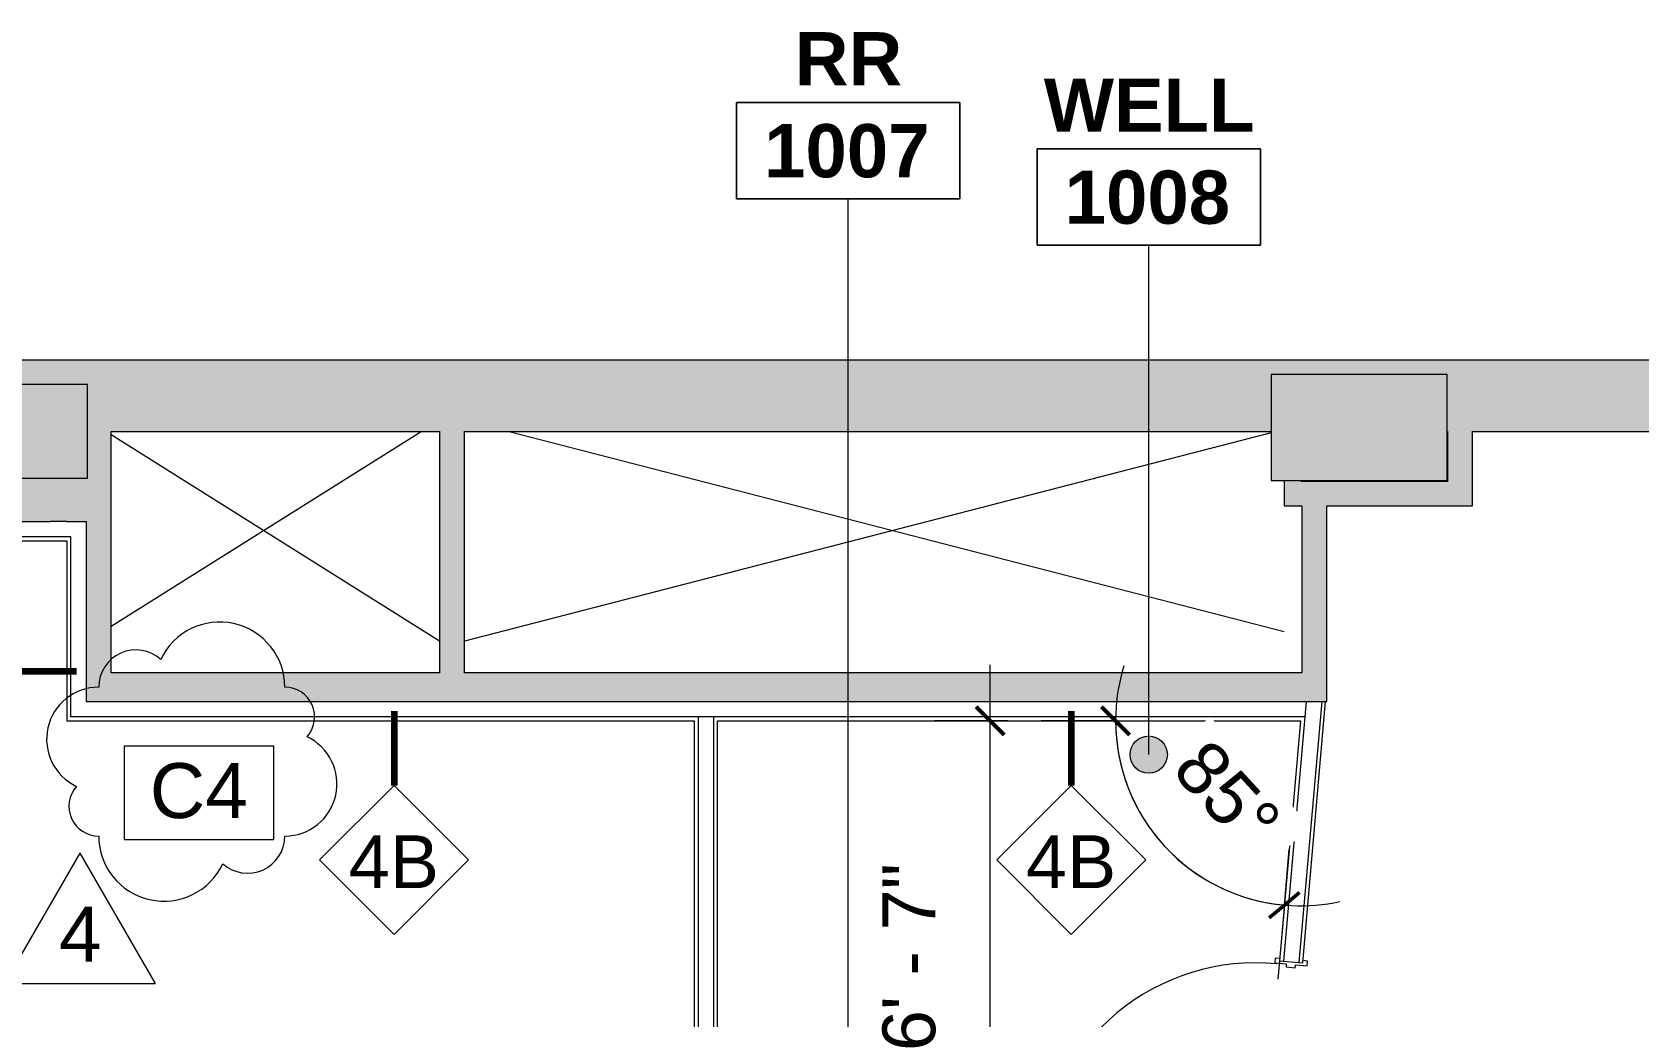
# Model space of a CAD drawing. Header units: inches. Extents: x 920 to 3811, y -644 to 2589.
# Drawn here: x 2689.7 to 2948.8, y 2430.1 to 2588.8 of the extents above; entities that cross this region are included whole.
import ezdxf

# ---------------------------------------------------------------- set-up
doc = ezdxf.new("R2010")
doc.units = ezdxf.units.IN
doc.header["$MEASUREMENT"] = 0
for name, color, linetype, lineweight in [('A-ANNO-DIMS', 211, 'Continuous', 9), ('A-ANNO-DIMS-96', 211, 'Continuous', 9), ('A-ANNO-KEYN', 231, 'Continuous', 9), ('A-AREA-IDEN', 2, 'Continuous', 9), ('A-DETL', 90, 'Continuous', 9), ('A-DOOR', 31, 'Continuous', 13), ('A-WALL', 113, 'Continuous', 13), ('A-WALL-IDEN', 211, 'Continuous', 9), ('A-WALL-PATT', 111, 'Continuous', 13), ('G-ANNO-REVC', 71, 'Continuous', 9), ('G-ANNO-REVC-IDEN', 71, 'Continuous', 9), ('I-WALL', 2, 'Continuous', 13), ('S-COLS', 52, 'Continuous', 13)]:
    doc.layers.add(name, color=color, linetype=linetype, lineweight=lineweight)
doc.styles.add('Arial', font='arial.ttf', dxfattribs={"height": 8.851796})
doc.styles.add('Swis721 Lt BT', font='swissl.ttf', dxfattribs={"height": 8.514638})
doc.styles.add('Swis721 Lt BT_B', font='', dxfattribs={"height": 8.583975})
doc.styles.get('Swis721 Lt BT_B').set_extended_font_data('Swis721 Lt BT', bold=True)
doc.dimstyles.new('OTJ_-_3_32__Linear__1_2__Tolerance', dxfattribs={"dimscale": 12, "dimtxt": 9, "dimasz": 0.375, "dimexe": 0.75, "dimexo": 0.5, "dimgap": 0.5, "dimtad": 1, "dimdec": 1, "dimrnd": 0.5, "dimzin": 3, "dimdsep": 46, "dimlunit": 4, "dimtxsty": 'Swis721 Lt BT', "dimblk1": 'OBLIQUE', "dimblk2": 'OBLIQUE', "dimsah": 1, "dimcen": 0.09, "dimdle": 0.75, "dimazin": 0, "dimtfac": 1, "dimtdec": 4, "dimtix": 1, "dimtmove": 0, "dimatfit": 3, "dimfxl": 1, "dimtvp": 1, "dimfrac": 2, "dimtolj": 1, "dimtzin": 0, "dimarcsym": 2})
doc.dimstyles.new('OTJ_-_Angular_-_3_32__Nearest_Whole_Degree_Tolerance_9', dxfattribs={"dimscale": 12, "dimtxt": 9, "dimasz": 0.375, "dimexe": 0.75, "dimexo": 0.5, "dimgap": 0.5, "dimtad": 1, "dimdec": 1, "dimrnd": 0.5, "dimzin": 3, "dimdsep": 46, "dimlunit": 4, "dimtxsty": 'Swis721 Lt BT', "dimblk1": 'OBLIQUE', "dimblk2": 'OBLIQUE', "dimsah": 1, "dimcen": 0.09, "dimdle": 0.75, "dimadec": 0, "dimazin": 2, "dimtfac": 1, "dimtdec": 4, "dimtix": 1, "dimtmove": 0, "dimatfit": 3, "dimfxl": 1, "dimtvp": 1, "dimtfill": 1, "dimfrac": 2, "dimtolj": 1, "dimtzin": 0, "dimarcsym": 2})

# ---------------------------------------------------------------- blocks, each defined once
blk = doc.blocks.new('Concrete-Rectangular-Column - 17 7_128 X 28 95_256-4406401-ELEVATION 10 -')
at = {"layer": 'S-COLS'}
blk.add_hatch(color=10, dxfattribs=at).paths.add_polyline_path([(8.53, -9.18), (8.53, 14.19), (-8.53, 14.19), (-8.53, -14.19), (8.53, -14.19), (8.53, -9.41)], flags=0)
at = {"layer": 'S-COLS', "color": 8, "lineweight": 20}
for p, q in [((8.53, 14.19), (-8.53, 14.19)), ((-8.53, 14.19), (-8.53, -14.19)), ((8.53, -14.19), (8.53, 14.19)), ((-8.53, -14.19), (8.53, -14.19))]:
    blk.add_line(p, q, dxfattribs=at)
blk = doc.blocks.new('Concrete-Rectangular-Column - 27 177_256 X 15 11_128-4406402-ELEVATION 10 -')
at = {"layer": 'S-COLS'}
blk.add_hatch(color=10, dxfattribs=at).paths.add_polyline_path([(-13.85, -7.54), (13.85, -7.54), (13.85, 7.54), (-13.85, 7.54), (-13.85, -3)], flags=0)
at = {"layer": 'S-COLS', "color": 8, "lineweight": 20}
for p, q in [((13.85, 7.54), (-13.85, 7.54)), ((-13.85, 7.54), (-13.85, -7.54)), ((13.85, -7.54), (13.85, 7.54)), ((-13.85, -7.54), (13.85, -7.54))]:
    blk.add_line(p, q, dxfattribs=at)
blk = doc.blocks.new('Single Flush_No Glass - 3_-0_x8_-0_-4562045-ELEVATION 10 -')
at = {"layer": 'A-DOOR', "lineweight": 9}
for p, q in [((-14.38, 2.54), (-14.38, 1.79)), ((-13.63, 2.54), (-14.38, 2.54)), ((-13.63, 0.66), (-13.63, 2.54)), ((-13.13, 0.66), (-13.63, 0.66)), ((-13.13, -0.84), (-13.13, 0.66)), ((21.62, 0.66), (21.12, 0.66)), ((21.12, 0.66), (21.12, -0.84)), ((22.37, 2.54), (21.62, 2.54)), ((21.62, 2.54), (21.62, 0.66)), ((22.37, 1.79), (22.37, 2.54)), ((-14.38, -1.96), (-14.38, -2.71)), ((-13.63, -2.71), (-13.63, -0.84)), ((-13.63, -0.84), (-13.13, -0.84)), ((21.12, -0.84), (21.62, -0.84)), ((21.62, -0.84), (21.62, -2.71)), ((22.37, -2.71), (22.37, -1.96)), ((-14.38, -2.71), (-13.63, -2.71)), ((21.62, -2.71), (22.37, -2.71))]:
    blk.add_line(p, q, dxfattribs=at)
at = {"layer": 'A-DOOR'}
for p, q in [((19.74, -2.71), (21.49, -2.71)), ((19.74, -37.71), (19.74, -2.71)), ((21.49, -2.71), (21.49, -37.71)), ((21.49, -37.71), (19.74, -37.71))]:
    blk.add_line(p, q, dxfattribs=at)
at = {"layer": 'A-DOOR', "lineweight": 9}
blk.add_arc((21.49, -2.71), 35, 179.5, 270, dxfattribs=at)
blk = doc.blocks.new('Wall Tag - 1_4_-62626-ELEVATION 10 -')
at = {"layer": 'A-WALL-IDEN'}
for p, q in [((-0.125, 0), (0, 0.125)), ((0, 0.125), (0.125, 0)), ((-0.125, 0), (0, -0.125)), ((0, -0.125), (0.125, 0))]:
    blk.add_line(p, q, dxfattribs=at)
blk = doc.blocks.new('DIMBLOCK36-ELEVATION 10 -')
at = {"layer": 'A-ANNO-DIMS-96', "lineweight": 50}
for p, q in [((2864.4, 2477.81), (2862.15, 2480.06)), ((2864.4, 2477.81), (2866.65, 2475.56)), ((2891.62, 2448.1), (2889.18, 2446.06)), ((2891.62, 2448.1), (2894.06, 2450.15))]:
    blk.add_line(p, q, dxfattribs=at)
at = {"layer": 'A-ANNO-DIMS-96'}
for p, q in [((2864.4, 2477.81), (2852.4, 2477.81)), ((2864.4, 2477.81), (2864.4, 2477.81)), ((2864.4, 2477.81), (2873.4, 2477.81)), ((2891.62, 2448.1), (2892.4, 2457.07)), ((2891.62, 2448.1), (2890.57, 2436.15))]:
    blk.add_line(p, q, dxfattribs=at)
for start, end in [(162.7099, 282.2901), (180, 265)]:
    blk.add_arc((2894.22, 2477.81), 29.82, start, end, dxfattribs=at)
at = {"layer": 'A-ANNO-DIMS-96', "color": 0, "insert": (2879.49, 2475.46), "char_height": 8.515, "width": 19.7143, "attachment_point": 1, "rotation": 312.5, "line_spacing_factor": 1.00667, "style": 'Swis721 Lt BT', "bg_fill": 3, "box_fill_scale": 1.25, "bg_fill_color": 0, "bg_fill_transparency": 0}
blk.add_mtext('85°', dxfattribs=at)
blk = doc.blocks.new('_Oblique')
at = {"color": 0, "linetype": 'ByBlock', "lineweight": -2}
blk.add_line((-0.5, -0.5), (0.5, 0.5), dxfattribs=at)
blk = doc.blocks.new('DIMBLOCK37-ELEVATION 10 -')
at = {"layer": 'A-ANNO-DIMS-96'}
for p, q in [((2844.18, 2389.91), (2844.18, 2486.81)), ((2847, 2477.81), (2835.18, 2477.81)), ((2844.18, 2477.81), (2847, 2477.81)), ((2847, 2398.91), (2835.18, 2398.91)), ((2844.18, 2398.91), (2847, 2398.91))]:
    blk.add_line(p, q, dxfattribs=at)
at = {"layer": 'A-ANNO-DIMS-96', "lineweight": 50}
for p, q in [((2844.18, 2477.81), (2841.93, 2480.06)), ((2844.18, 2477.81), (2846.43, 2475.56)), ((2844.18, 2398.91), (2841.93, 2401.16)), ((2844.18, 2398.91), (2846.43, 2396.66))]:
    blk.add_line(p, q, dxfattribs=at)
at = {"layer": 'A-ANNO-DIMS-96', "color": 0, "insert": (2826.81, 2424.57), "char_height": 8.515, "width": 33.0857, "attachment_point": 1, "rotation": 90, "line_spacing_factor": 1.00667, "style": 'Swis721 Lt BT'}
blk.add_mtext('6\' - 7"', dxfattribs=at)
blk = doc.blocks.new('OTJ_ Room Tag - Room Name _ Number-360227-ELEVATION 10 -')
at = {"layer": 'A-AREA-IDEN'}
for p, q in [((-0.1881, -0.1636), (-0.1881, -0.0018)), ((-0.1881, -0.0018), (0.1869, -0.0018)), ((0.1869, -0.0018), (-0.1881, -0.0018)), ((-0.1881, -0.0018), (-0.1881, -0.1636)), ((0.1869, -0.0018), (0.1869, -0.1636)), ((0.1869, -0.1636), (0.1869, -0.0018)), ((0.1869, -0.1636), (-0.1881, -0.1636)), ((-0.1881, -0.1636), (0.1869, -0.1636))]:
    blk.add_line(p, q, dxfattribs=at)
blk = doc.blocks.new('Keynote Tag - Keynote Number - Boxed-135510-ELEVATION 10 -')
at = {"layer": 'A-ANNO-KEYN'}
for p, q in [((-0.125, -0.0792), (-0.125, 0.0781)), ((-0.125, 0.0781), (0.125, 0.0781)), ((0.125, 0.0781), (0.125, -0.0792)), ((-0.125, -0.0792), (0.125, -0.0792))]:
    blk.add_line(p, q, dxfattribs=at)
blk = doc.blocks.new('Family - ___-6289685-ELEVATION 10 -')
at = {"layer": 'G-ANNO-REVC'}
for centre, radius, start, end in [((5263.98, 2483.23), 10.5, 0, 154.7912), ((5250.48, 2483.23), 6, 48.1897, 180), ((5244.48, 2474.83), 8.4, 90, 244.7912), ((5274.48, 2478.43), 4.8, 318.1897, 90), ((5274.48, 2467.63), 8.4, 270, 64.7912), ((5244.48, 2464.03), 4.8, 138.1897, 270), ((5254.98, 2459.23), 10.5, 180, 334.7912), ((5268.48, 2459.23), 6, 228.1897, 0)]:
    blk.add_arc(centre, radius, start, end, dxfattribs=at)
blk = doc.blocks.new('Revision Tag - Revision Tag-133968-ELEVATION 10 -')
at = {"layer": 'G-ANNO-REVC-IDEN'}
for p, q in [((0, 0.1384), (-0.1263, -0.0804)), ((0, 0.1384), (0.1263, -0.0804)), ((-0.1263, -0.0804), (0.1263, -0.0804))]:
    blk.add_line(p, q, dxfattribs=at)

msp = doc.modelspace()

# ---------------------------------------------------------------- hatches: boundary and pattern name
at = {"layer": 'A-WALL-PATT', "lineweight": 9}
for points in [[(3566.74, 2524.44), (3654.85, 2524.44), (3654.85, 2533.54), (3678.45, 2533.54), (3678.45, 2524.44), (3724.45, 2524.44), (3724.45, 2535.94), (2677.47, 2535.94), (2677.47, 2531.98), (2698.67, 2531.98), (2698.67, 2524.44), (2889.49, 2524.44), (2889.49, 2533.62), (2917.86, 2533.62), (2917.9, 2524.44), (3167.65, 2524.44), (3167.65, 2533.54), (3191.25, 2533.54), (3191.25, 2524.44), (3437.76, 2524.44), (3437.76, 2533.54), (3461.36, 2533.54), (3461.36, 2524.44), (3566.12, 2524.44)], [(2698.67, 2485.53), (2702.5, 2485.53), (2702.5, 2524.44), (2698.67, 2524.44), (2698.67, 2516.89), (2698.45, 2516.89), (2698.45, 2485.53)], [(2755.4, 2485.53), (2759.45, 2485.53), (2759.45, 2524.44), (2755.4, 2524.44), (2755.4, 2517.85)], [(2921.95, 2516.37), (2921.95, 2524.44), (2917.9, 2524.44), (2917.9, 2516.37)], [(2688.14, 2509.94), (2698.45, 2509.94), (2698.45, 2516.89), (2670.97, 2516.89), (2670.97, 2521.44), (2640.45, 2521.44), (2640.45, 2509.94), (2677.47, 2509.94)], [(2891.57, 2512.44), (2921.95, 2512.44), (2921.95, 2516.37), (2891.57, 2516.37)], [(2894.49, 2485.53), (2898.45, 2485.53), (2898.45, 2512.44), (2894.4, 2512.44), (2894.4, 2485.53)], [(2888.45, 2480.94), (2898.45, 2480.94), (2898.45, 2485.53), (2698.45, 2485.53), (2698.45, 2480.94), (2788.29, 2480.94)]]:
    msp.add_hatch(color=7, dxfattribs=at).paths.add_polyline_path(points, flags=0)

# ---------------------------------------------------------------- linework, layer by layer
at = {"layer": 'A-AREA-IDEN'}
msp.add_line((2821.29, 2380.22), (2821.29, 2561.95), dxfattribs=at)
at = {"layer": 'A-DETL', "color": 55, "lineweight": 13}
for p, q in [((2702.5, 2493.06), (2752.45, 2524.44)), ((2755.4, 2490.65), (2702.5, 2523.89)), ((2889.49, 2524.21), (2759.45, 2490.65)), ((2766.65, 2524.44), (2891.57, 2492.21))]:
    msp.add_line(p, q, dxfattribs=at)
at = {"layer": 'A-WALL', "color": 8, "lineweight": 20}
for p, q in [((3724.45, 2535.94), (2670.97, 2535.94)), ((2702.5, 2524.44), (2755.4, 2524.44)), ((2702.5, 2485.53), (2702.5, 2524.44)), ((2755.4, 2524.44), (2755.4, 2485.53)), ((2759.45, 2524.44), (2889.49, 2524.44)), ((2759.45, 2485.53), (2759.45, 2524.44)), ((2917.9, 2524.44), (2917.9, 2516.37)), ((2921.95, 2524.44), (3163.45, 2524.44)), ((2921.95, 2512.44), (2921.95, 2524.44)), ((2891.57, 2516.37), (2891.57, 2512.44)), ((2917.9, 2516.37), (2894.27, 2516.37)), ((2640.45, 2509.94), (2692.67, 2509.94)), ((2698.45, 2509.94), (2698.45, 2480.94)), ((2891.57, 2512.44), (2894.4, 2512.44)), ((2894.4, 2512.44), (2894.4, 2485.53)), ((2898.45, 2480.94), (2898.45, 2512.44)), ((2898.45, 2512.44), (2921.95, 2512.44)), ((2755.4, 2485.53), (2702.5, 2485.53)), ((2894.4, 2485.53), (2759.45, 2485.53)), ((2698.45, 2480.94), (2898.45, 2480.94))]:
    msp.add_line(p, q, dxfattribs=at)
at = {"layer": 'A-WALL'}
for p, q in [((2695.33, 2509.94), (2692.67, 2509.94)), ((2695.95, 2507.44), (2640.45, 2507.44)), ((2695.95, 2478.44), (2695.95, 2507.44)), ((2895.12, 2480.94), (2891.46, 2439.05)), ((2897.63, 2480.94), (2893.95, 2438.83)), ((2894.9, 2478.44), (2695.95, 2478.44)), ((2797.08, 2478.44), (2797.08, 2287.92)), ((2799.58, 2478.44), (2799.58, 2398.28))]:
    msp.add_line(p, q, dxfattribs=at)
at = {"layer": 'A-WALL', "color": 55}
msp.add_line((2695.33, 2509.94), (2698.45, 2509.94), dxfattribs=at)
at = {"layer": 'A-WALL-IDEN', "lineweight": 90}
for p, q in [((2696.89, 2485.77), (2684.89, 2485.77)), ((2748.08, 2479.38), (2748.08, 2467.38)), ((2857.25, 2479.38), (2857.25, 2467.38))]:
    msp.add_line(p, q, dxfattribs=at)
at = {"layer": 'A-WALL-IDEN'}
for p, q in [((2696.89, 2485.77), (2686.49, 2485.77)), ((2748.08, 2479.38), (2748.08, 2467.38)), ((2857.25, 2479.38), (2857.25, 2467.38))]:
    msp.add_line(p, q, dxfattribs=at)
at = {"layer": 'I-WALL'}
for p, q in [((2640.45, 2506.81), (2695.33, 2506.81)), ((2695.33, 2506.81), (2695.33, 2477.81)), ((2894.57, 2438.78), (2898.26, 2480.94)), ((2695.33, 2477.81), (2796.45, 2477.81)), ((2796.45, 2477.81), (2796.45, 2291.63)), ((2800.2, 2477.81), (2894.22, 2477.81)), ((2800.2, 2398.91), (2800.2, 2477.81)), ((2894.22, 2477.81), (2890.83, 2439.11)), ((2890.83, 2439.11), (2894.57, 2438.78))]:
    msp.add_line(p, q, dxfattribs=at)

# ---------------------------------------------------------------- block references
at = {"layer": 'A-ANNO-KEYN', "xscale": 95.99999999999994, "yscale": 95.99999999999994, "zscale": 95.99999999999994}
msp.add_blockref('Keynote Tag - Keynote Number - Boxed-135510-ELEVATION 10 -', (2716.64, 2466.27), dxfattribs=at)
at = {"layer": 'A-AREA-IDEN', "xscale": 95.99999999999994, "yscale": 95.99999999999994, "zscale": 95.99999999999994}
for p in [(2821.34, 2577.65), (2869.8, 2570.18)]:
    msp.add_blockref('OTJ_ Room Tag - Room Name _ Number-360227-ELEVATION 10 -', p, dxfattribs=at)
at = {"layer": 'A-DOOR', "rotation": 264.9999999999999}
msp.add_blockref('Single Flush_No Glass - 3_-0_x8_-0_-4562045-ELEVATION 10 -', (2891.57, 2424.98), dxfattribs=at)
at = {"layer": 'A-WALL-IDEN', "xscale": 95.99999999999994, "yscale": 95.99999999999994, "zscale": 95.99999999999994}
for p in [(2748.08, 2455.38), (2857.25, 2455.38)]:
    msp.add_blockref('Wall Tag - 1_4_-62626-ELEVATION 10 -', p, dxfattribs=at)
at = {"layer": 'G-ANNO-REVC-IDEN', "xscale": 95.99999999999994, "yscale": 95.99999999999994, "zscale": 95.99999999999994}
msp.add_blockref('Revision Tag - Revision Tag-133968-ELEVATION 10 -', (2697.42, 2443.19), dxfattribs=at)
at = {"layer": 'S-COLS', "color": 55, "rotation": 270}
msp.add_blockref('Concrete-Rectangular-Column - 17 7_128 X 28 95_256-4406401-ELEVATION 10 -', (2903.68, 2525.09), dxfattribs=at)
at = {"layer": 'S-COLS', "color": 55}
msp.add_blockref('Concrete-Rectangular-Column - 27 177_256 X 15 11_128-4406402-ELEVATION 10 -', (2684.82, 2524.44), dxfattribs=at)

# ---------------------------------------------------------------- texts
at = {"layer": 'A-AREA-IDEN', "char_height": 8.584, "attachment_point": 2, "line_spacing_factor": 0.998538, "style": 'Swis721 Lt BT_B'}
for s, insert, width in [('RR', (2821.35, 2588.79), 18.576), ('WELL', (2869.81, 2581.32), 36.18), ('1007', (2821.07, 2573.97), 30.672), ('1008', (2869.52, 2566.49), 30.672)]:
    msp.add_mtext(s, dxfattribs=dict(at, insert=insert, width=width))
at = {"layer": 'A-WALL-IDEN', "char_height": 8.515, "width": 16.632, "attachment_point": 2, "line_spacing_factor": 1.00667, "style": 'Swis721 Lt BT'}
for insert in [(2748.05, 2459.35), (2857.22, 2459.35)]:
    msp.add_mtext('4B', dxfattribs=dict(at, insert=insert))
at = {"layer": 'G-ANNO-REVC-IDEN', "insert": (2697.51, 2447.85), "char_height": 8.85, "width": 8.208, "attachment_point": 2, "line_spacing_factor": 0.938532, "style": 'Arial'}
msp.add_mtext('4', dxfattribs=at)

# ---------------------------------------------------------------- next in the draw order: texts
at = {"layer": 'A-ANNO-KEYN', "insert": (2716.61, 2470.98), "char_height": 8.852, "width": 18.792, "attachment_point": 2, "line_spacing_factor": 0.938532, "style": 'Arial', "bg_fill": 3, "box_fill_scale": 1.25, "bg_fill_color": 0, "bg_fill_transparency": 0}
msp.add_mtext('C4', dxfattribs=at)

# ---------------------------------------------------------------- next in the draw order: dimensions: what is measured, and where the dimension line sits
at = {"layer": 'A-ANNO-DIMS'}
dim = msp.add_angular_dim_3p(base=(2867.97, 2463.66), center=(2894.22, 2477.81), p1=(2846.4, 2477.81), p2=(2890.05, 2430.17), dimstyle='OTJ_-_Angular_-_3_32__Nearest_Whole_Degree_Tolerance_9', override={"dimpost": '<>', "dimfxl": 64.618959}, dxfattribs=at)
dim.commit()
dim.dimension.update_dxf_attribs({"geometry": 'DIMBLOCK36-ELEVATION 10 -', "text_midpoint": (2879.88, 2464.68)})

# ---------------------------------------------------------------- next in the draw order: hatches: boundary and pattern name
at = {"layer": 'A-AREA-IDEN'}
h = msp.add_hatch(color=256, dxfattribs=at)
edge = h.paths.add_edge_path(flags=0)
edge.add_arc((2869.74, 2472.36), 3, 0, 360)

# ---------------------------------------------------------------- next in the draw order: linework, layer by layer
msp.add_line((2869.74, 2472.36), (2869.74, 2554.48), dxfattribs=at)
msp.add_circle((2869.74, 2472.36), 3, dxfattribs=at)

# ---------------------------------------------------------------- next in the draw order: block references
at = {"layer": 'G-ANNO-REVC'}
msp.add_blockref('Family - ___-6289685-ELEVATION 10 -', (-2544.01, 0), dxfattribs=at)

# ---------------------------------------------------------------- next in the draw order: dimensions: what is measured, and where the dimension line sits
at = {"layer": 'A-ANNO-DIMS'}
dim = msp.add_linear_dim(base=(2844.18, 2477.81), p1=(2841, 2398.91), p2=(2841, 2477.81), angle=90, dimstyle='OTJ_-_3_32__Linear__1_2__Tolerance', override={"dimpost": '<>', "dimfxl": 78.907114}, dxfattribs=at)
dim.commit()
dim.dimension.update_dxf_attribs({"geometry": 'DIMBLOCK37-ELEVATION 10 -', "text_midpoint": (2833.8, 2438.36)})

doc.saveas('drawing.dxf')
